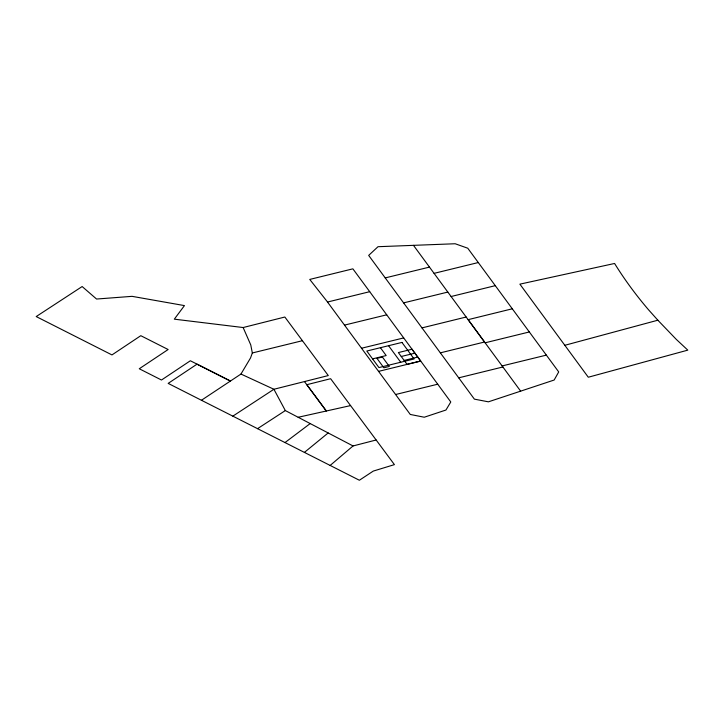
<?xml version="1.0" encoding="UTF-8"?>
<svg xmlns="http://www.w3.org/2000/svg" width="724" height="724" viewBox="0 0 724 724"><rect width="100%" height="100%" fill="white"/><g stroke="black" fill="none" stroke-linecap="round" stroke-linejoin="round"><path stroke-width="1.09" d="M243.137 327.538L250.766 344.923L252.332 352.968L250.54 357.937L240.965 374.055L201.435 400.263L168.167 383.394L197.028 364.154L230.313 380.978L190.358 360.76L161.488 380.019L139.27 368.76L168.131 349.52L140.8 335.692L111.967 354.923L36.2 316.56L82.147 286.541L96.564 299.039L132.067 296.342L184.448 305.6L174.312 319.166L243.137 327.538L284.849 317.022L328.289 375.566L273.916 389.268L232.838 416.146L201.435 400.263M330.144 465.451L353.05 445.957L376.154 439.993L394.417 464.627L373.294 471.08L359.376 480.247L232.838 416.146M304.406 452.4L328.162 432.961M284.994 442.563L310.189 423.576M257.536 428.671L285.328 410.571L353.05 445.957M520.646 391.15L488.401 401.829L474.383 399.141L368.679 255.4L378.019 246.703L455.179 243.753L467.758 248.214L558.711 371.919L554.159 380.028L520.646 391.15L413.476 245.336M564.838 345.294L657.854 320.207L676.307 339.402L687.8 350.135L588.295 377.231L519.886 284.152L614.586 263.473A755.268 436.047 0 0 0 648.369 309.591L657.854 320.207M451.106 296.523L495.297 285.654M421.974 327.891L466.175 317.022M385.222 277.907L429.477 267.102M434.074 273.355L478.293 262.541M327.51 302.035L369.72 291.691L450.79 401.974L445.948 410.028L424.255 417.223L410.273 414.454L326.967 301.293L309.754 279.428L352.878 268.839L369.72 291.691M403.612 302.885L447.821 292.071M344.497 325.112L386.707 314.813M252.332 352.968L302.415 340.705M512.302 308.795L468.138 319.655L484.537 342.009L440.346 352.85M361.529 348.244L403.675 337.927M372.57 358.878L386.173 355.556L380.408 347.701M401.259 356.489L414.861 353.167M404.137 360.416L417.748 357.086M485.125 342.805L529.289 331.972M378.534 371.376L420.68 361.068M502.13 365.937L546.367 355.122M458.708 377.838L502.863 366.987M395.612 394.508L437.73 384.2M376.154 439.993L350.579 405.594L298.152 417.277M240.965 374.055L273.916 389.268L285.328 410.571M304.469 381.575L326.325 411.006L306.804 384.706L330.624 378.706L350.579 405.594M388.571 345.701L400.716 362.244M401.947 342.425L366.806 351.031L378.951 367.575L414.101 358.968L401.947 342.425M411.974 349.239L398.372 352.57L407.024 364.344L420.626 361.014L411.974 349.239M382.399 357.032L376.96 358.362L383.874 367.792L389.313 366.453L382.399 357.032"/></g></svg>
